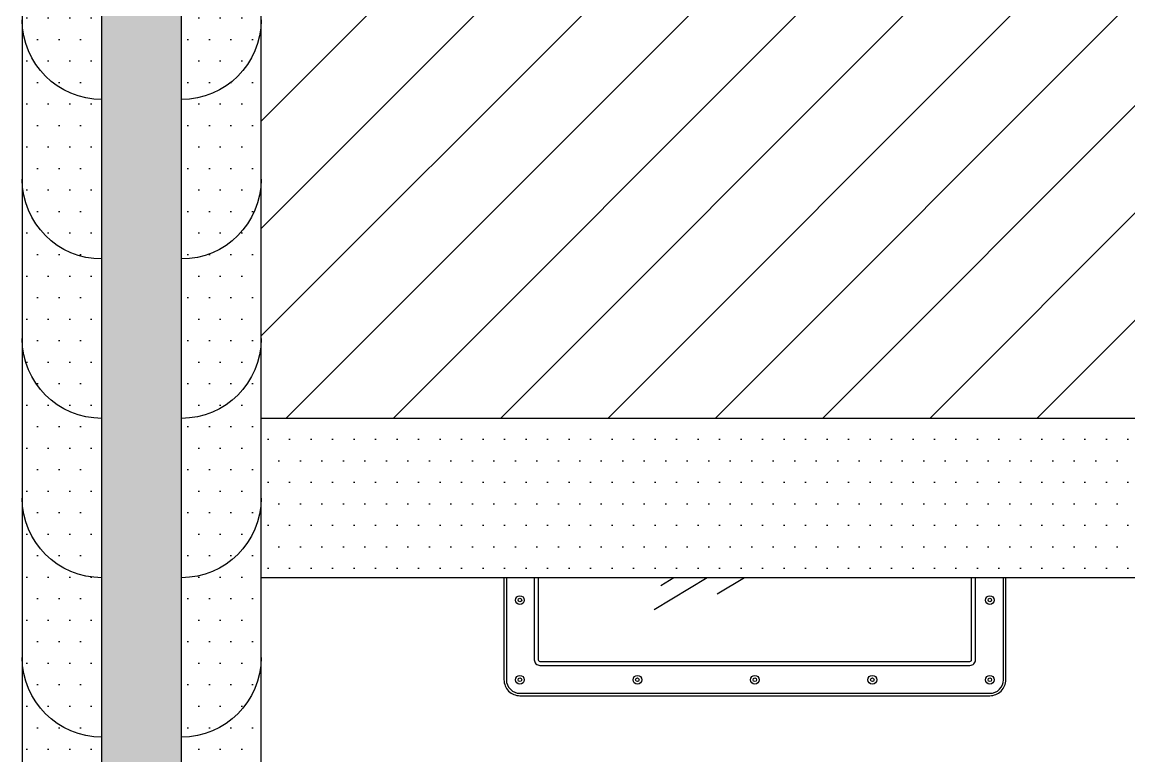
# Model space of a CAD drawing. Header units: millimetres. Extents: x 909 to 159266, y 137 to 21462.
# Drawn here: x 33715 to 35105, y 10436 to 11356 of the extents above; entities that cross this region are included whole.
import ezdxf

# ---------------------------------------------------------------- set-up
doc = ezdxf.new("R2010")
doc.units = ezdxf.units.MM
doc.header["$LTSCALE"] = 50
doc.header["$MEASUREMENT"] = 0
doc.layers.add('DIM', color=7, linetype='Continuous')

# ---------------------------------------------------------------- blocks, each defined once
blk = doc.blocks.new('SIDE DUCK SEAL')
h = blk.add_hatch()
h.set_pattern_fill('DOTS', color=3, scale=17)
h.set_pattern_definition([(0, (0, 0), (13.49375, 26.9875), [0, -26.9875])])
h.paths.add_polyline_path([(142683.2, -75178.5, 0.414214), (142783.2, -75278.5), (142783.2, -75078.5), (142683.2, -75078.5)])
h.paths.add_polyline_path([(142683.2, -75178.5), (142683.2, -75278.5), (142783.2, -75278.5, -0.414214)], flags=17)
h.paths.add_polyline_path([(142983.2, -75178.5), (142983.2, -75078.5), (142883.2, -75078.5), (142883.2, -75278.5, 0.414214)])
h.paths.add_polyline_path([(142983.2, -75178.5, -0.414214), (142883.2, -75278.5), (142983.2, -75278.5)], flags=17)
h = blk.add_hatch(color=2)
h.dxf.hatch_style = 1
h.paths.add_polyline_path([(142883.2, -75078.5), (142783.2, -75078.5), (142783.2, -75278.5), (142883.2, -75278.5)])
at = {"layer": 'DIM', "color": 3}
for p, q in [((142783.2, -75278.5, 0), (142783.2, -75078.5, 0)), ((142883.2, -75278.5, 0), (142883.2, -75078.5, 0))]:
    blk.add_line(p, q, dxfattribs=at)
at = {"layer": 'DIM', "color": 3, "elevation": 0}
for points in [[(142683.2, -75278.5), (142683.2, -75078.5)], [(142983.2, -75078.5), (142983.2, -75078.5), (142983.2, -75278.5)]]:
    blk.add_lwpolyline(points, dxfattribs=at)
at = {"layer": 'DIM', "color": 3}
for centre, start, end in [((142783.2, -75178.5, 0), 180, 270), ((142883.2, -75178.5, 0), 270, 0)]:
    blk.add_arc(centre, 100, start, end, dxfattribs=at)

msp = doc.modelspace()

# ---------------------------------------------------------------- hatches: boundary and pattern name
h = msp.add_hatch()
h.set_pattern_fill('ANSI31', color=256, scale=30)
h.set_pattern_definition([(45, (-16240.1, -24070.82), (-67.35192, 67.35192), [])])
h.paths.add_polyline_path([(34015, 11659.3), (36315, 11659.3), (36315, 10859.3), (34015, 10859.3)])
h = msp.add_hatch()
h.set_pattern_fill('DOTS', color=3, scale=17)
h.set_pattern_definition([(0, (-106068.216, 86937.806), (13.49375, 26.9875), [0, -26.9875])])
h.paths.add_polyline_path([(36315, 10659.3), (36315, 10859.3), (34015, 10859.3), (34015, 10659.3)])

# ---------------------------------------------------------------- linework, layer by layer
for points in [[(34320, 10659.3), (34320, 10531.3, 0.414214), (34340, 10511.3), (34930, 10511.3, 0.414214), (34950, 10531.3), (34950, 10659.3)], [(34323, 10659.3), (34323, 10531.3, 0.414214), (34340, 10514.3), (34930, 10514.3, 0.414214), (34947, 10531.3), (34947, 10659.3)], [(34358, 10659.3), (34358, 10556.3, 0.414214), (34365, 10549.3), (34905, 10549.3, 0.414214), (34912, 10556.3), (34912, 10659.3)], [(34363, 10659.3), (34363, 10556.3, 0.414214), (34365, 10554.3), (34905, 10554.3, 0.414214), (34907, 10556.3), (34907, 10659.3)]]:
    msp.add_lwpolyline(points, format="xyb")
at = {"color": 4, "flags": 128}
for points in [[(34575.3, 10659.3), (34508.4, 10618.9)], [(34533.4, 10659.3), (34516.8, 10649.3)], [(34622, 10659.3), (34587.5, 10638.5)]]:
    msp.add_lwpolyline(points, dxfattribs=at)
for centre, radius in [((34340, 10631.3), 5.5), ((34340, 10631.3), 2.25), ((34930, 10631.3), 5.5), ((34930, 10631.3), 2.25), ((34340, 10531.3), 5.5), ((34340, 10531.3), 2.25), ((34487.5, 10531.3), 5.5), ((34487.5, 10531.3), 2.25), ((34635, 10531.3), 5.5), ((34635, 10531.3), 2.25), ((34782.5, 10531.3), 5.5), ((34782.5, 10531.3), 2.25), ((34930, 10531.3), 5.5), ((34930, 10531.3), 2.25)]:
    msp.add_circle(centre, radius)
at = {"layer": 'DIM', "color": 3}
for p, q in [((36315, 10859.3), (34015, 10859.3)), ((36315, 10659.3), (34015, 10659.3))]:
    msp.add_line(p, q, dxfattribs=at)

# ---------------------------------------------------------------- block references
at = {"xscale": -1}
for p in [(176698.3, 86537.8), (176698.3, 86337.8), (176698.3, 86137.8), (176698.3, 85937.8), (176698.3, 85737.8), (176698.3, 85537.8)]:
    msp.add_blockref('SIDE DUCK SEAL', p, dxfattribs=at)

doc.saveas('drawing.dxf')
